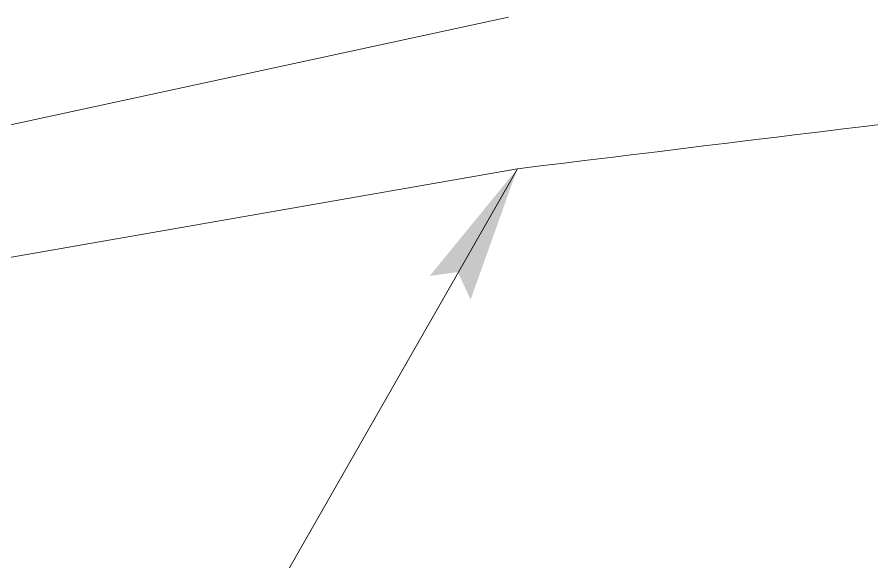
# Model space of a CAD drawing. Extents: x 2081963 to 2085386, y 738291 to 742228.
# Drawn here: x 2082337.91 to 2082366.12, y 741179.39 to 741197.36 of the extents above; entities that cross this region are included whole.
import ezdxf

# ---------------------------------------------------------------- set-up
doc = ezdxf.new("R2010")
doc.units = 0
doc.header["$MEASUREMENT"] = 0
doc.layers.add('Prop Conc 4in Sidewalk', color=51, linetype='Continuous', lineweight=13, true_color=0xffff91)
doc.layers.add('Prop Dimension', color=7, linetype='Continuous', lineweight=13)

# ---------------------------------------------------------------- blocks, each defined once
blk = doc.blocks.new('TERM')
at = {"layer": 'Prop Dimension', "color": 1, "extrusion": (0, 0, -1)}
blk.add_solid([(0.013749, 0.002253), (0, 0), (0.011997, -0.000001), (0.013748, -0.0025)], dxfattribs=at)

msp = doc.modelspace()

# ---------------------------------------------------------------- linework, layer by layer
at = {"layer": 'Prop Conc 4in Sidewalk', "color": 7, "linetype": 'Continuous'}
for p, q in [((2082329.398, 741192.016), (2082354.126, 741197.363)), ((2082329.633, 741188.023), (2082354.421, 741192.362))]:
    msp.add_line(p, q, dxfattribs=at)
at = {"layer": 'Prop Conc 4in Sidewalk', "color": 7, "linetype": 'Continuous', "flags": 128}
msp.add_lwpolyline([(2082354.421, 741192.362), (2082330.606, 741150.726), (2082412.994, 741159.62)], dxfattribs=at)
at = {"layer": 'Prop Conc 4in Sidewalk', "color": 7, "linetype": 'Continuous'}
msp.add_open_spline([(2082354.421, 741192.362), (2082370.83, 741194.36), (2082387.239, 741196.357), (2082403.647, 741198.355), (2082412.354, 741199.415), (2082421.058, 741200.479), (2082429.761, 741201.541)], degree=3, knots=[0, 0, 0, 0, 0.5, 0.5, 0.5, 1, 1, 1, 1], dxfattribs=at)

# ---------------------------------------------------------------- block references
at = {"layer": 'Prop Dimension', "color": 1, "xscale": 328.083328, "yscale": 328.083328, "zscale": 328.083328, "rotation": 60.037592}
msp.add_blockref('TERM', (2082354.421, 741192.362), dxfattribs=at)

doc.saveas('drawing.dxf')
